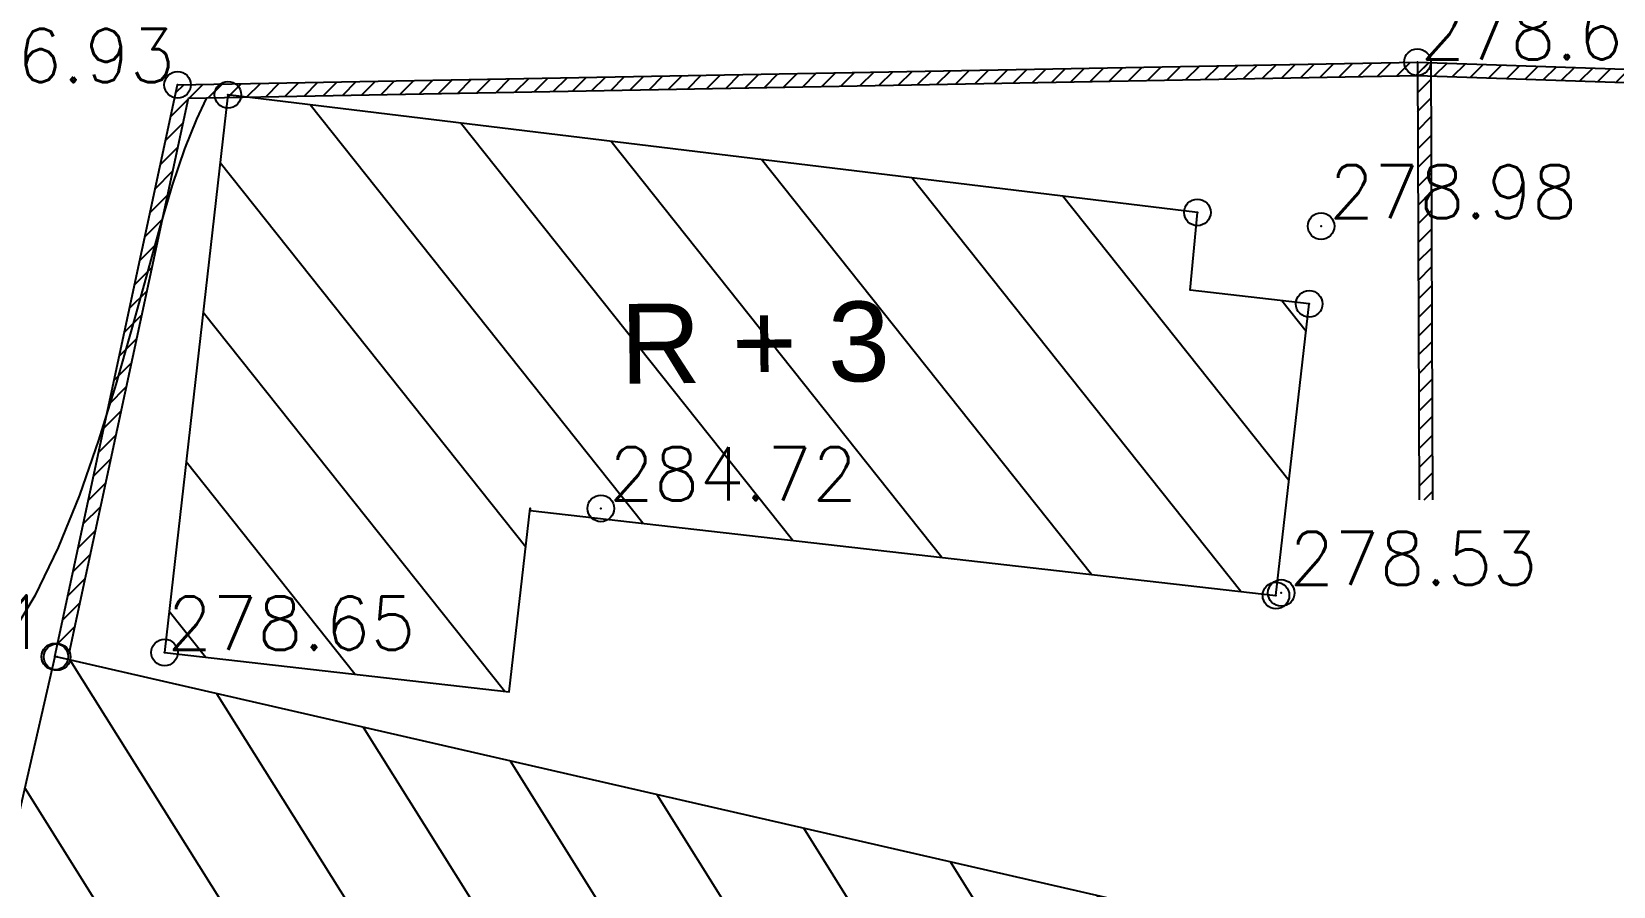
# Model space of a CAD drawing. Header units: millimetres. Extents: x 524954 to 526204, y 9523489 to 9524010.
# Drawn here: x 525599.48 to 525629.2, y 9523741.68 to 9523757.74 of the extents above; entities that cross this region are included whole.
import ezdxf
from ezdxf.enums import TextEntityAlignment as Align

# ---------------------------------------------------------------- set-up
doc = ezdxf.new("R2010")
doc.units = ezdxf.units.MM
doc.header["$PDMODE"] = 32
doc.header["$PDSIZE"] = 0.5
doc.linetypes.add('CACHE2', pattern=[4.7625, 3.175, -1.5875])
for name, color, linetype in [('Bati', 6, 'Continuous'), ('Bati_H', 1, 'Continuous'), ('Cloture', 7, 'Continuous'), ('CN_01_00', 3, 'Continuous'), ('Murs', 1, 'Continuous'), ('TopoAlt', 3, 'Continuous'), ('TOPOJIS', 7, 'Continuous'), ('Toponomie', 7, 'CACHE2')]:
    doc.layers.add(name, color=color, linetype=linetype)
doc.styles.add('Simplex 1.0', font='Simplex.shx', dxfattribs={"width": 0.99, "height": 1})
doc.styles.get("Standard").update_dxf_attribs({"font": 'arial.ttf'})
pattern_1 = [(45, (0, 0), (-0.1767766952966, 0.1767766952966), [])]

# ---------------------------------------------------------------- blocks, each defined once
blk = doc.blocks.new('TCPOINT M')
at = {"color": 0}
blk.add_point((0, 0), dxfattribs=at)
at = {"layer": 'TopoAlt', "style": 'Simplex 1.0', "width": 0.99}
blk.add_attdef('ALT', (0.15, 0.15), '', height=1, dxfattribs=at)

msp = doc.modelspace()

# ---------------------------------------------------------------- hatches: boundary and pattern name
at = {"layer": 'Bati_H'}
h = msp.add_hatch(dxfattribs=at)
h.set_pattern_fill('_U', color=256, scale=2, angle=128.4931, style=0, pattern_type=0)
h.set_pattern_definition([(128.49306758, (0, 0), (-1.56536694277, -1.24483988306), [])])
h.paths.add_polyline_path([(525622.863, 9523747.148), (525623.488, 9523752.627), (525621.253, 9523752.882), (525621.386, 9523754.347), (525603.167, 9523756.557), (525601.975, 9523746.076), (525608.455, 9523745.337), (525608.849, 9523748.787), (525608.844, 9523748.747)])
h = msp.add_hatch(dxfattribs=at)
h.set_pattern_fill('_U', color=256, scale=2, angle=-57.9053, style=0, pattern_type=0)
h.set_pattern_definition([(302.094655599, (0, 0), (1.69434297035, 1.06263911976), [])])
h.paths.add_polyline_path([(525599.912, 9523745.998), (525597.057, 9523733.537), (525601.784, 9523732.425), (525601.462, 9523730.591), (525610.034, 9523728.699), (525610.268, 9523729.914), (525612.335, 9523729.591), (525612.088, 9523727.267), (525616.963, 9523726.333), (525617.241, 9523727.643), (525619.652, 9523739.262), (525622.884, 9523738.521), (525623.274, 9523740.188), (525623.374, 9523740.622)])
at = {"layer": 'Murs'}
h = msp.add_hatch(dxfattribs=at)
h.set_pattern_fill('_U', color=256, scale=0.25, angle=45, style=0, pattern_type=0)
h.set_pattern_definition(pattern_1)
h.paths.add_polyline_path([(525599.957, 9523745.988), (525599.913, 9523746.002), (525602.221, 9523756.743), (525625.522, 9523757.171), (525647.974, 9523756.412), (525647.966, 9523756.162), (525625.52, 9523756.921), (525602.423, 9523756.496), (525600.187, 9523746.086)])
h = msp.add_hatch(dxfattribs=at)
h.set_pattern_fill('_U', color=256, scale=0.25, angle=45, style=0, pattern_type=0)
h.set_pattern_definition(pattern_1)
h.paths.add_polyline_path([(525625.522, 9523757.171), (525625.556, 9523748.944), (525625.806, 9523748.945), (525625.772, 9523757.172)])

# ---------------------------------------------------------------- linework, layer by layer
at = {"layer": 'Bati', "flags": 128}
for points in [[(525622.863, 9523747.148), (525623.488, 9523752.627), (525621.253, 9523752.882), (525621.386, 9523754.347), (525603.167, 9523756.557), (525601.975, 9523746.076), (525608.455, 9523745.337), (525608.849, 9523748.787), (525608.844, 9523748.747)], [(525599.912, 9523745.998), (525597.057, 9523733.537), (525601.784, 9523732.425), (525601.462, 9523730.591), (525610.034, 9523728.699), (525610.268, 9523729.914), (525612.335, 9523729.591), (525612.088, 9523727.267), (525616.963, 9523726.333), (525617.241, 9523727.643), (525619.652, 9523739.262), (525622.884, 9523738.521), (525623.274, 9523740.188), (525623.374, 9523740.622)]]:
    msp.add_lwpolyline(points, close=True, dxfattribs=at)
at = {"layer": 'Cloture', "flags": 128}
for points in [[(525599.957, 9523745.988), (525599.913, 9523746.002), (525602.221, 9523756.743), (525625.522, 9523757.171), (525647.974, 9523756.412)], [(525625.522, 9523757.171), (525625.556, 9523748.944)], [(525625.772, 9523757.172), (525625.806, 9523748.945)], [(525600.187, 9523746.086), (525602.423, 9523756.496), (525625.52, 9523756.921), (525647.966, 9523756.162)]]:
    msp.add_lwpolyline(points, dxfattribs=at)
at = {"layer": 'CN_01_00', "elevation": 277, "flags": 128}
msp.add_lwpolyline([(525602.758, 9523756.485), (525602.574, 9523756.099), (525602.351, 9523755.539), (525602.12, 9523754.859), (525601.88, 9523754.051), (525601.627, 9523753.137), (525601.355, 9523752.148), (525601.059, 9523751.114), (525600.735, 9523750.066), (525600.376, 9523749.033), (525599.978, 9523748.047), (525599.536, 9523747.138), (525599.048, 9523746.325)], dxfattribs=at)

# ---------------------------------------------------------------- block references
at = {"layer": 'TOPOJIS'}
ref = msp.add_blockref('TCPOINT M', (525625.522, 9523757.171, 278.64), dxfattribs=at)
ref.add_attrib('ALT', '278.64', (525625.572, 9523757.221, 278.64), dxfattribs={"layer": 'TopoAlt', "height": 1, "style": 'Simplex 1.0', "width": 0.99})
ref = msp.add_blockref('TCPOINT M', (525602.221, 9523756.743, 276.93), dxfattribs=at)
ref.add_attrib('ALT', '276.93', dxfattribs={"layer": 'TopoAlt', "height": 1, "style": 'Simplex 1.0', "width": 0.99}).set_placement((525602.171, 9523756.793, 276.93), align=Align.RIGHT)
for p in [(525603.167, 9523756.557), (525621.386, 9523754.347), (525623.488, 9523752.627), (525622.863, 9523747.148), (525599.958, 9523745.992, 276.91)]:
    msp.add_blockref('TCPOINT M', p, dxfattribs=at)
ref = msp.add_blockref('TCPOINT M', (525623.71, 9523754.087, 278.982), dxfattribs=at)
ref.add_attrib('ALT', '278.98', (525623.86, 9523754.237, 278.982), dxfattribs={"layer": 'TopoAlt', "height": 1, "style": 'Simplex 1.0', "width": 0.99})
ref = msp.add_blockref('TCPOINT M', (525610.176, 9523748.784, 284.717), dxfattribs=at)
ref.add_attrib('ALT', '284.72', (525610.326, 9523748.934, 284.717), dxfattribs={"layer": 'TopoAlt', "height": 1, "style": 'Simplex 1.0', "width": 0.99})
ref = msp.add_blockref('TCPOINT M', (525622.963, 9523747.195, 278.527), dxfattribs=at)
ref.add_attrib('ALT', '278.53', (525623.113, 9523747.345, 278.527), dxfattribs={"layer": 'TopoAlt', "height": 1, "style": 'Simplex 1.0', "width": 0.99})
ref = msp.add_blockref('TCPOINT M', (525599.912, 9523745.998, 276.91), dxfattribs=at)
ref.add_attrib('ALT', '276.91', dxfattribs={"layer": 'TopoAlt', "height": 1, "style": 'Simplex 1.0', "width": 0.99}).set_placement((525599.762, 9523746.148, 276.91), align=Align.RIGHT)
ref = msp.add_blockref('TCPOINT M', (525601.975, 9523746.076, 278.65), dxfattribs=at)
ref.add_attrib('ALT', '278.65', (525602.025, 9523746.126, 278.65), dxfattribs={"layer": 'TopoAlt', "height": 1, "style": 'Simplex 1.0', "width": 0.99})

# ---------------------------------------------------------------- texts
at = {"layer": 'Toponomie', "insert": (525597.546, 9523752.488), "char_height": 1.5, "width": 31.0395, "attachment_point": 1, "rotation": 0.603}
msp.add_mtext('\\pxqc;R + 3', dxfattribs=at)

doc.saveas('drawing.dxf')
